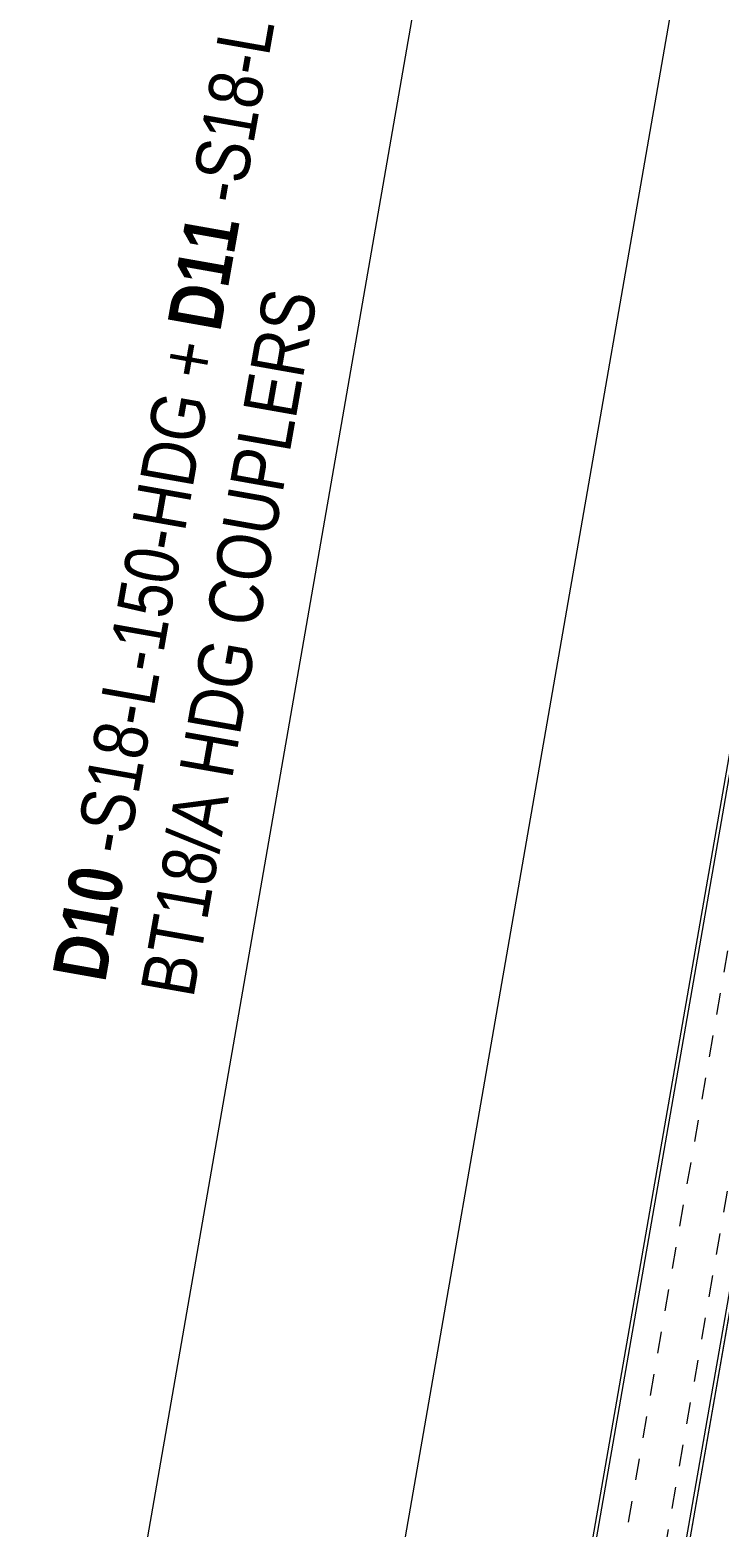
# Model space of a CAD drawing. Header units: metres. Extents: x -1150 to -1098, y 3 to 550.
# Drawn here: x -1143.14 to -1139.93, y 518.18 to 525.15 of the extents above; entities that cross this region are included whole.
import ezdxf

# ---------------------------------------------------------------- set-up
doc = ezdxf.new("R2010")
doc.units = ezdxf.units.M
doc.linetypes.add('Dot_Section Line', pattern=[0.02, 0, -0.02])
doc.linetypes.add('JacobsDash', pattern=[0.0045, 0.003, -0.0015])
for name, color, linetype, lineweight in [('A-DETL-GENF', 7, 'Continuous', 9), ('A-FLOR-HDLN', 7, 'JacobsDash', 18), ('A-WALL', 7, 'Continuous', 50), ('G-ANNO-TEXT', 7, 'Continuous', 9)]:
    doc.layers.add(name, color=color, linetype=linetype, lineweight=lineweight)
doc.layers.add('G-ANNO-SYMB', color=7, linetype='Continuous', lineweight=35, true_color=0x0080ff)
doc.styles.add('Arial Narrow_1', font='ARIALN.TTF', dxfattribs={"height": 0.25})
doc.styles.add('Arial Narrow_B', font='ARIALNB.TTF', dxfattribs={"height": 0.25})

# ---------------------------------------------------------------- blocks, each defined once
blk = doc.blocks.new('North_Wall - North_Wall-6845343-DRG-2873131 - DECK REINFORCEMENT PLAN')
at = {"layer": 'A-WALL', "color": 252, "lineweight": 13, "true_color": 0x888888}
for p, q in [((200.8685, 1234.7241), (233.8422, 1237.6089)), ((233.846, 1237.5942), (200.8698, 1234.7091)), ((200.906, 1234.2957), (215.0043, 1235.5292)), ((215.0052, 1235.5142), (200.9073, 1234.2808)), ((215.0052, 1235.5141), (200.9073, 1234.2807))]:
    blk.add_line(p, q, dxfattribs=at)
blk = doc.blocks.new('T2DExtentArrowReinf_v1 - Extent-9213914-DRG-2873131 - DECK REINFORCEMENT PLAN')
at = {"layer": 'A-DETL-GENF'}
blk.add_line((0.25, 0), (38.17, 0), dxfattribs=at)
blk = doc.blocks.new('T2DExtentArrowReinf_v1 - Extent-6532909-DRG-2873131 - DECK REINFORCEMENT PLAN')
at = {"layer": 'A-DETL-GENF'}
blk.add_line((0.25, 0), (34.91, 0), dxfattribs=at)

msp = doc.modelspace()

# ---------------------------------------------------------------- linework, layer by layer
at = {"layer": 'A-FLOR-HDLN', "lineweight": 13}
msp.add_line((-1141.7908, 509.9228), (-1135.8759, 543.8728), dxfattribs=at)

# ---------------------------------------------------------------- block references
at = {"layer": 'A-DETL-GENF', "rotation": 260.1169774653487}
for name, p in [('T2DExtentArrowReinf_v1 - Extent-9213914-DRG-2873131 - DECK REINFORCEMENT PLAN', (-1136.5477, 545.9175)), ('T2DExtentArrowReinf_v1 - Extent-6532909-DRG-2873131 - DECK REINFORCEMENT PLAN', (-1138.0498, 544.1836))]:
    msp.add_blockref(name, p, dxfattribs=at)
at = {"layer": 'A-WALL', "color": 252, "lineweight": 13, "true_color": 0x888888, "rotation": 75.11694444444437}
msp.add_blockref('North_Wall - North_Wall-6845343-DRG-2873131 - DECK REINFORCEMENT PLAN', (0, 0), dxfattribs=at)

# ---------------------------------------------------------------- next in the draw order: texts
at = {"layer": 'G-ANNO-TEXT', "insert": (-1143.032, 520.7506), "char_height": 0.25, "attachment_point": 1, "rotation": 79.97492, "style": 'Arial Narrow_B', "bg_fill": 3, "box_fill_scale": 1, "bg_fill_color": 256, "bg_fill_transparency": 0}
msp.add_mtext('D10', dxfattribs=at)

# ---------------------------------------------------------------- next in the draw order: texts
at = {"layer": 'G-ANNO-TEXT', "insert": (-1142.941, 521.2652), "char_height": 0.25, "attachment_point": 1, "rotation": 79.97492, "style": 'Arial Narrow_1', "bg_fill": 3, "box_fill_scale": 1, "bg_fill_color": 256, "bg_fill_transparency": 0}
msp.add_mtext(' -S18-L-150-HDG + ', dxfattribs=at)

# ---------------------------------------------------------------- next in the draw order: texts
at = {"layer": 'G-ANNO-TEXT', "insert": (-1142.4965, 523.7795), "char_height": 0.25, "attachment_point": 1, "rotation": 79.97492, "style": 'Arial Narrow_B', "bg_fill": 3, "box_fill_scale": 1, "bg_fill_color": 256, "bg_fill_transparency": 0}
msp.add_mtext('D11', dxfattribs=at)

# ---------------------------------------------------------------- next in the draw order: texts
at = {"layer": 'G-ANNO-TEXT', "char_height": 0.25, "attachment_point": 1, "rotation": 79.97492, "style": 'Arial Narrow_1', "bg_fill": 3, "box_fill_scale": 1, "bg_fill_color": 256, "bg_fill_transparency": 0}
for s, insert in [(' -S18-L-150-HDG WITH ANCON ', (-1142.4056, 524.294)), ('BT18/A HDG COUPLERS', (-1142.6216, 520.6781))]:
    msp.add_mtext(s, dxfattribs=dict(at, insert=insert))

# ---------------------------------------------------------------- next in the draw order: linework, layer by layer
at = {"layer": 'G-ANNO-SYMB', "color": 7, "linetype": 'Dot_Section Line', "lineweight": 9, "true_color": 0xffffff}
msp.add_line((-1134.8083, 548.9013), (-1142.3177, 505.7996), dxfattribs=at)

doc.saveas('drawing.dxf')
